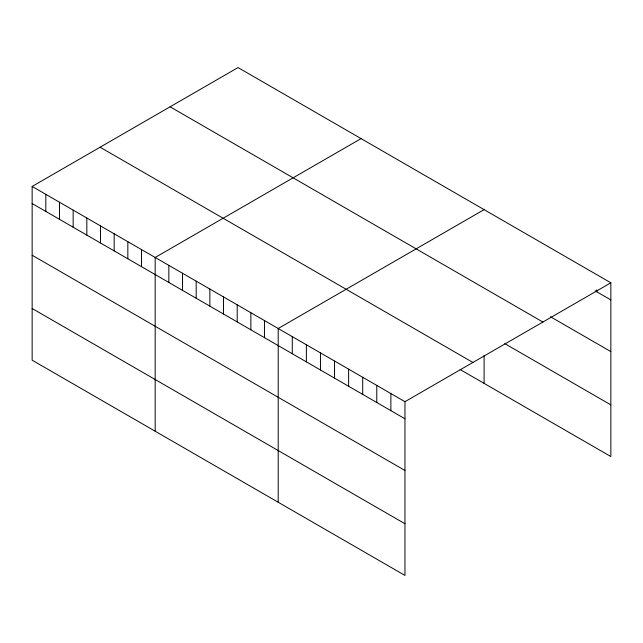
<?xml version="1.0" encoding="UTF-8"?>
<svg xmlns="http://www.w3.org/2000/svg" width="643" height="643" viewBox="0 0 643 643"><rect width="100%" height="100%" fill="white"/><g stroke="black" fill="none" stroke-linecap="round" stroke-linejoin="round"><path stroke-width="0.96" d="M32.15 186.446L404.961 401.682L404.961 575.429L32.15 360.193L32.15 186.446L238.039 67.571L610.85 282.807L610.85 456.554L460.171 369.564M361.069 138.599L155.18 257.473L155.18 431.22M484.099 209.626L278.202 328.501L278.202 502.247M404.961 401.682L610.85 282.807M595.113 290.821L610.85 299.911M550.376 316.686L610.85 351.6M170.098 106.802L542.909 322.039M504.803 343.643L610.85 404.865M100.091 147.215L472.902 362.451M32.15 203.542L404.961 418.778M32.15 255.239L404.961 470.475M32.15 308.495L404.961 523.732M596.768 289.88L596.768 291.777M484.099 355.539L484.099 383.373M390.872 393.548L390.872 410.652M376.79 385.422L376.79 402.518M362.708 377.288L362.708 394.384M348.627 369.154L348.627 386.258M334.537 361.028L334.537 378.124M320.455 352.894L320.455 369.99M306.373 344.761L306.373 361.864M292.284 336.635L292.284 353.73M264.53 320.608L264.53 337.704M250.866 312.715L250.866 329.819M237.195 304.822L237.195 321.926M223.523 296.929L223.523 314.033M209.859 289.037L209.859 306.14M196.187 281.144L196.187 298.248M182.516 273.259L182.516 290.355M168.844 265.366L168.844 282.462M141.508 249.58L141.508 266.676M127.836 241.688L127.836 258.783M114.165 233.795L114.165 250.891M100.501 225.902L100.501 243.006M86.829 218.009L86.829 235.113M73.157 210.116L73.157 227.22M59.486 202.223L59.486 219.327M45.822 194.331L45.822 211.434"/></g></svg>
